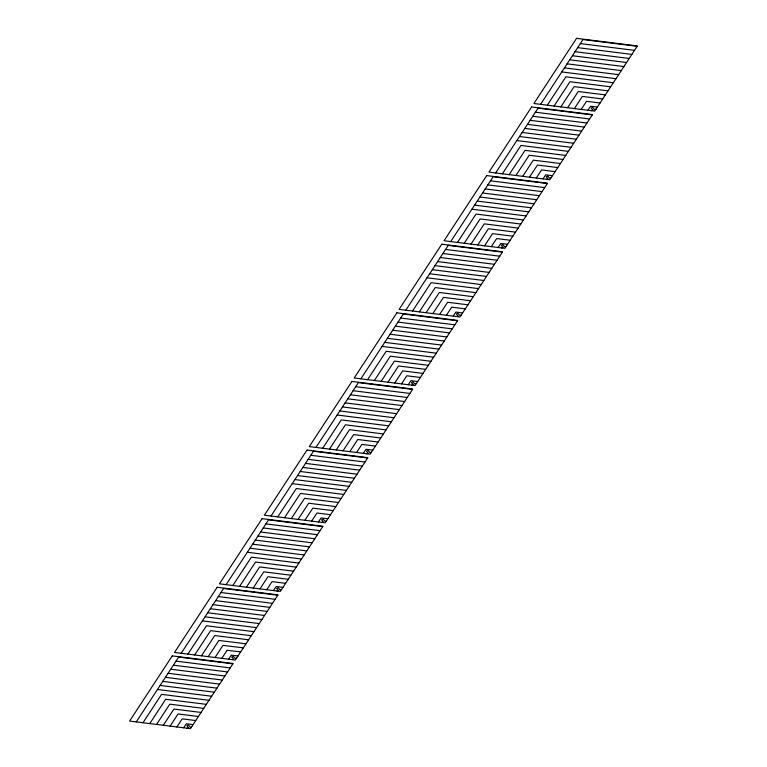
<?xml version="1.0" encoding="UTF-8"?>
<svg xmlns="http://www.w3.org/2000/svg" width="767" height="767" viewBox="0 0 767 767"><rect width="100%" height="100%" fill="white"/><g stroke="black" fill="none" stroke-linecap="round" stroke-linejoin="round"><path stroke-width="1.15" d="M136.258 721.891L178.692 657.079L232.871 663.848M181.185 653.273L223.609 588.471L277.798 595.23M226.102 584.655L268.536 519.853L322.715 526.613M271.029 516.038L313.454 451.236L367.642 457.995M315.946 447.429L358.381 382.618L412.56 389.387M360.873 378.812L403.298 314L457.487 320.769M405.791 310.194L448.225 245.392L502.404 252.151M450.718 241.576L493.143 176.774L547.331 183.534M495.635 172.968L538.07 108.157L592.249 114.916M540.562 104.35L582.987 39.539L637.176 46.308M142.998 722.725L161.559 694.375L209.007 700.3M187.915 654.117L206.476 625.757L253.925 631.682M232.842 585.499L251.403 557.149L298.852 563.064M277.759 516.881L296.321 488.531L343.769 494.447M322.686 448.264L341.248 419.913L388.696 425.838M367.604 379.655L386.165 351.296L433.614 357.221M412.531 311.038L431.092 282.678L478.541 288.603M457.448 242.42L476.01 214.07L523.458 219.985M502.375 173.802L520.937 145.452L568.385 151.377M547.293 105.184L565.854 76.834L613.303 82.759M149.776 723.578L165.682 699.274L206.352 704.346M194.693 654.96L210.609 630.656L251.279 635.728M239.62 586.343L255.526 562.038L296.196 567.12M284.538 517.725L300.453 493.43L341.123 498.502M329.465 449.117L345.371 424.813L386.041 429.884M374.382 380.499L390.298 356.195L430.968 361.267M419.309 311.881L435.215 287.577L475.885 292.658M464.227 243.264L480.142 218.959L520.812 224.041M509.154 174.646L525.059 150.351L565.73 155.423M554.071 106.038L569.986 81.733L610.657 86.805M156.554 724.422L169.814 704.173L203.706 708.401M201.472 655.804L214.731 635.555L248.623 639.783M246.399 587.186L259.658 566.938L293.55 571.166M291.316 518.578L304.576 498.32L338.468 502.548M336.243 449.961L349.503 429.702L383.395 433.94M381.161 381.343L394.42 361.094L428.312 365.322M426.088 312.725L439.347 292.476L473.239 296.704M471.005 244.107L484.265 223.859L518.156 228.087M515.932 175.499L529.182 155.241L563.083 159.469M560.85 106.881L574.109 86.633L608.001 90.861M163.333 725.266L173.936 709.063L201.05 712.447M208.25 656.648L218.863 640.445L245.977 643.829M253.177 588.04L263.781 571.837L290.894 575.221M298.095 519.422L308.698 503.219L335.821 506.603M343.022 450.804L353.625 434.601L380.739 437.986M387.939 382.187L398.543 365.984L425.666 369.368M432.866 313.569L443.47 297.375L470.583 300.76M477.783 244.961L488.387 228.758L515.51 232.142M522.711 176.343L533.314 160.14L560.428 163.524M567.628 107.725L578.232 91.522L605.355 94.907M170.111 726.109L178.059 713.962L198.404 716.503M215.028 657.501L222.986 645.344L243.321 647.885M259.955 588.883L267.904 576.726L288.248 579.267M304.873 520.266L312.831 508.118L333.166 510.649M349.8 451.648L357.748 439.501L378.093 442.041M394.717 383.03L402.675 370.883L423.01 373.424M439.644 314.422L447.592 302.265L467.928 304.806M484.562 245.804L492.519 233.647L512.855 236.188M529.489 177.187L537.437 165.039L557.772 167.57M574.406 108.569L582.364 96.421L602.699 98.962M176.889 726.963L182.191 718.861L195.748 720.549M221.807 658.345L227.109 650.243L240.665 651.931M266.734 589.727L272.036 581.626L285.592 583.323M311.651 521.109L316.953 513.008L330.51 514.705M356.578 452.492L361.88 444.4L375.437 446.087M401.496 383.883L406.798 375.782L420.354 377.469M446.423 315.266L451.725 307.164L465.281 308.852M491.34 246.648L496.642 238.547L510.199 240.244M536.267 178.03L541.569 169.929L555.126 171.626M581.185 109.422L586.487 101.321L600.043 103.008M183.668 727.806L186.314 723.751L193.092 724.604M228.585 659.189L231.241 655.143L238.019 655.986M273.512 590.571L276.158 586.525L282.937 587.369M318.43 521.953L321.085 517.907L327.864 518.751M363.357 453.345L366.003 449.289L372.781 450.133M408.274 384.727L410.93 380.672L417.708 381.525M453.201 316.109L455.847 312.064L462.626 312.907M498.119 247.492L500.774 243.446L507.553 244.29M543.046 178.884L545.692 174.828L552.47 175.672M587.963 110.266L590.619 106.21L597.397 107.064M591.357 110.688L592.881 110.17L591.108 108.07L592.776 107.505L594.55 109.604L596.074 109.087M546.43 179.305L547.954 178.788L546.181 176.678L547.849 176.113L549.623 178.222L551.147 177.704M501.513 247.914L503.037 247.396L501.263 245.296L502.931 244.731L504.705 246.83L506.23 246.312M456.586 316.531L458.11 316.014L456.336 313.914L458.004 313.348L459.778 315.448L461.303 314.93M411.668 385.149L413.192 384.631L411.419 382.532L413.087 381.966L414.861 384.066L416.385 383.548M366.741 453.767L368.265 453.249L366.492 451.14L368.16 450.574L369.934 452.683L371.458 452.166M321.824 522.385L323.348 521.867L321.574 519.758L323.243 519.192L325.016 521.292L326.541 520.774M276.897 590.993L278.421 590.475L276.647 588.375L278.316 587.81L280.089 589.909L281.614 589.392M231.979 659.61L233.504 659.093L231.73 656.993L233.398 656.427L235.172 658.527L236.696 658.009M187.052 728.228L188.577 727.71L186.803 725.611L188.471 725.036L190.245 727.145L191.769 726.627M580.341 43.594L634.52 50.354M577.685 47.64L631.864 54.409M575.029 51.696L629.218 58.455M572.383 55.742L626.562 62.501M569.728 59.797L623.916 66.556M567.081 63.843L621.26 70.602M564.426 67.899L618.605 74.658M561.77 71.945L615.959 78.704M535.414 112.212L589.593 118.971M532.758 116.258L586.947 123.017M530.112 120.314L584.291 127.073M527.456 124.359L581.645 131.119M524.81 128.405L578.989 135.174M522.154 132.461L576.343 139.22M519.508 136.507L573.687 143.276M516.853 140.562L571.032 147.322M490.497 180.82L544.675 187.589M487.841 184.876L542.02 191.635M485.185 188.922L539.374 195.69M482.539 192.977L536.718 199.736M479.883 197.023L534.072 203.792M477.237 201.079L531.416 207.838M474.581 205.125L528.76 211.884M471.926 209.18L526.114 215.939M445.569 249.438L499.748 256.197M442.914 253.493L497.102 260.253M440.268 257.539L494.447 264.299M437.612 261.595L491.8 268.354M434.966 265.641L489.145 272.4M432.31 269.687L486.499 276.456M429.664 273.742L483.843 280.501M427.008 277.788L481.187 284.557M400.652 318.056L454.831 324.815M397.996 322.102L452.175 328.87M395.341 326.157L449.529 332.916M392.694 330.203L446.873 336.972M390.039 334.259L444.227 341.018M387.393 338.305L441.571 345.073M384.737 342.36L438.916 349.119M382.091 346.406L436.27 353.165M355.725 386.673L409.904 393.433M353.079 390.719L407.258 397.479M350.423 394.775L404.602 401.534M347.767 398.821L401.956 405.58M345.121 402.876L399.3 409.636M342.465 406.922L396.654 413.681M339.819 410.968L393.998 417.737M337.164 415.024L391.343 421.783M310.808 455.282L364.987 462.05M308.152 459.337L362.331 466.096M305.496 463.383L359.685 470.152M302.85 467.439L357.029 474.198M300.194 471.484L354.383 478.253M297.548 475.54L351.727 482.299M294.892 479.586L349.081 486.355M292.246 483.641L346.425 490.401M265.881 523.899L320.069 530.668M263.234 527.955L317.413 534.714M260.579 532.001L314.758 538.76M257.923 536.056L312.111 542.815M255.277 540.102L309.456 546.861M252.621 544.158L306.81 550.917M249.975 548.204L304.154 554.963M247.319 552.259L301.498 559.018M220.963 592.517L275.142 599.276M218.307 596.573L272.486 603.332M215.652 600.619L269.84 607.378M213.005 604.664L267.184 611.433M210.35 608.72L264.538 615.479M207.704 612.766L261.883 619.535M205.048 616.821L259.236 623.581M202.402 620.867L256.581 627.636M176.036 661.135L230.225 667.894M173.39 665.181L227.569 671.95M170.734 669.236L224.913 675.995M168.078 673.282L222.267 680.041M165.432 677.338L219.611 684.097M162.777 681.384L216.965 688.143M160.13 685.439L214.309 692.198M157.475 689.485L211.654 696.244M172.259 655.89L129.594 721.057L190.446 728.65L233.11 663.484L172.259 655.89M217.176 587.273L174.512 652.439L235.364 660.032L278.028 594.866L217.176 587.273M262.103 518.655L219.439 583.821L280.291 591.415L322.955 526.248L262.103 518.655M307.021 450.047L264.356 515.213L325.208 522.806L367.872 457.64L307.021 450.047M351.948 381.429L309.283 446.595L370.135 454.189L412.799 389.022L351.948 381.429M396.865 312.811L354.201 377.978L415.052 385.571L457.717 320.405L396.865 312.811M441.792 244.194L399.128 309.36L459.979 316.953L502.644 251.787L441.792 244.194M486.709 175.585L444.045 240.752L504.897 248.345L547.561 183.179L486.709 175.585M531.636 106.968L488.972 172.134L549.824 179.727L592.488 114.561L531.636 106.968M576.554 38.35L533.89 103.516L594.741 111.11L637.406 45.943L576.554 38.35"/></g></svg>
